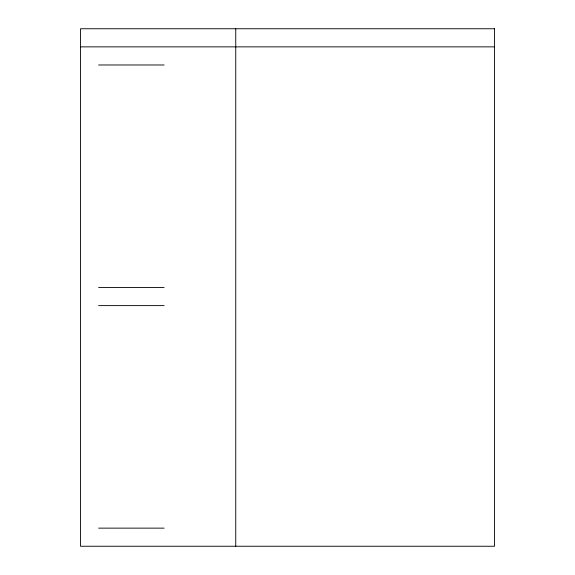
<?xml version="1.0" encoding="UTF-8"?>
<svg xmlns="http://www.w3.org/2000/svg" width="575" height="575" viewBox="0 0 575 575"><rect width="100%" height="100%" fill="white"/><g stroke="black" fill="none" stroke-linecap="round" stroke-linejoin="round"><path stroke-width="0.86" d="M80.5 46.863L494.5 46.863M98.612 64.975L164.119 64.975M98.612 287.5L164.119 287.5M98.612 305.613L164.119 305.613M98.612 528.137L164.119 528.137M235.75 28.75L235.75 546.25M494.5 28.75L80.5 28.75L80.5 546.25L494.5 546.25L494.5 28.75"/></g></svg>
